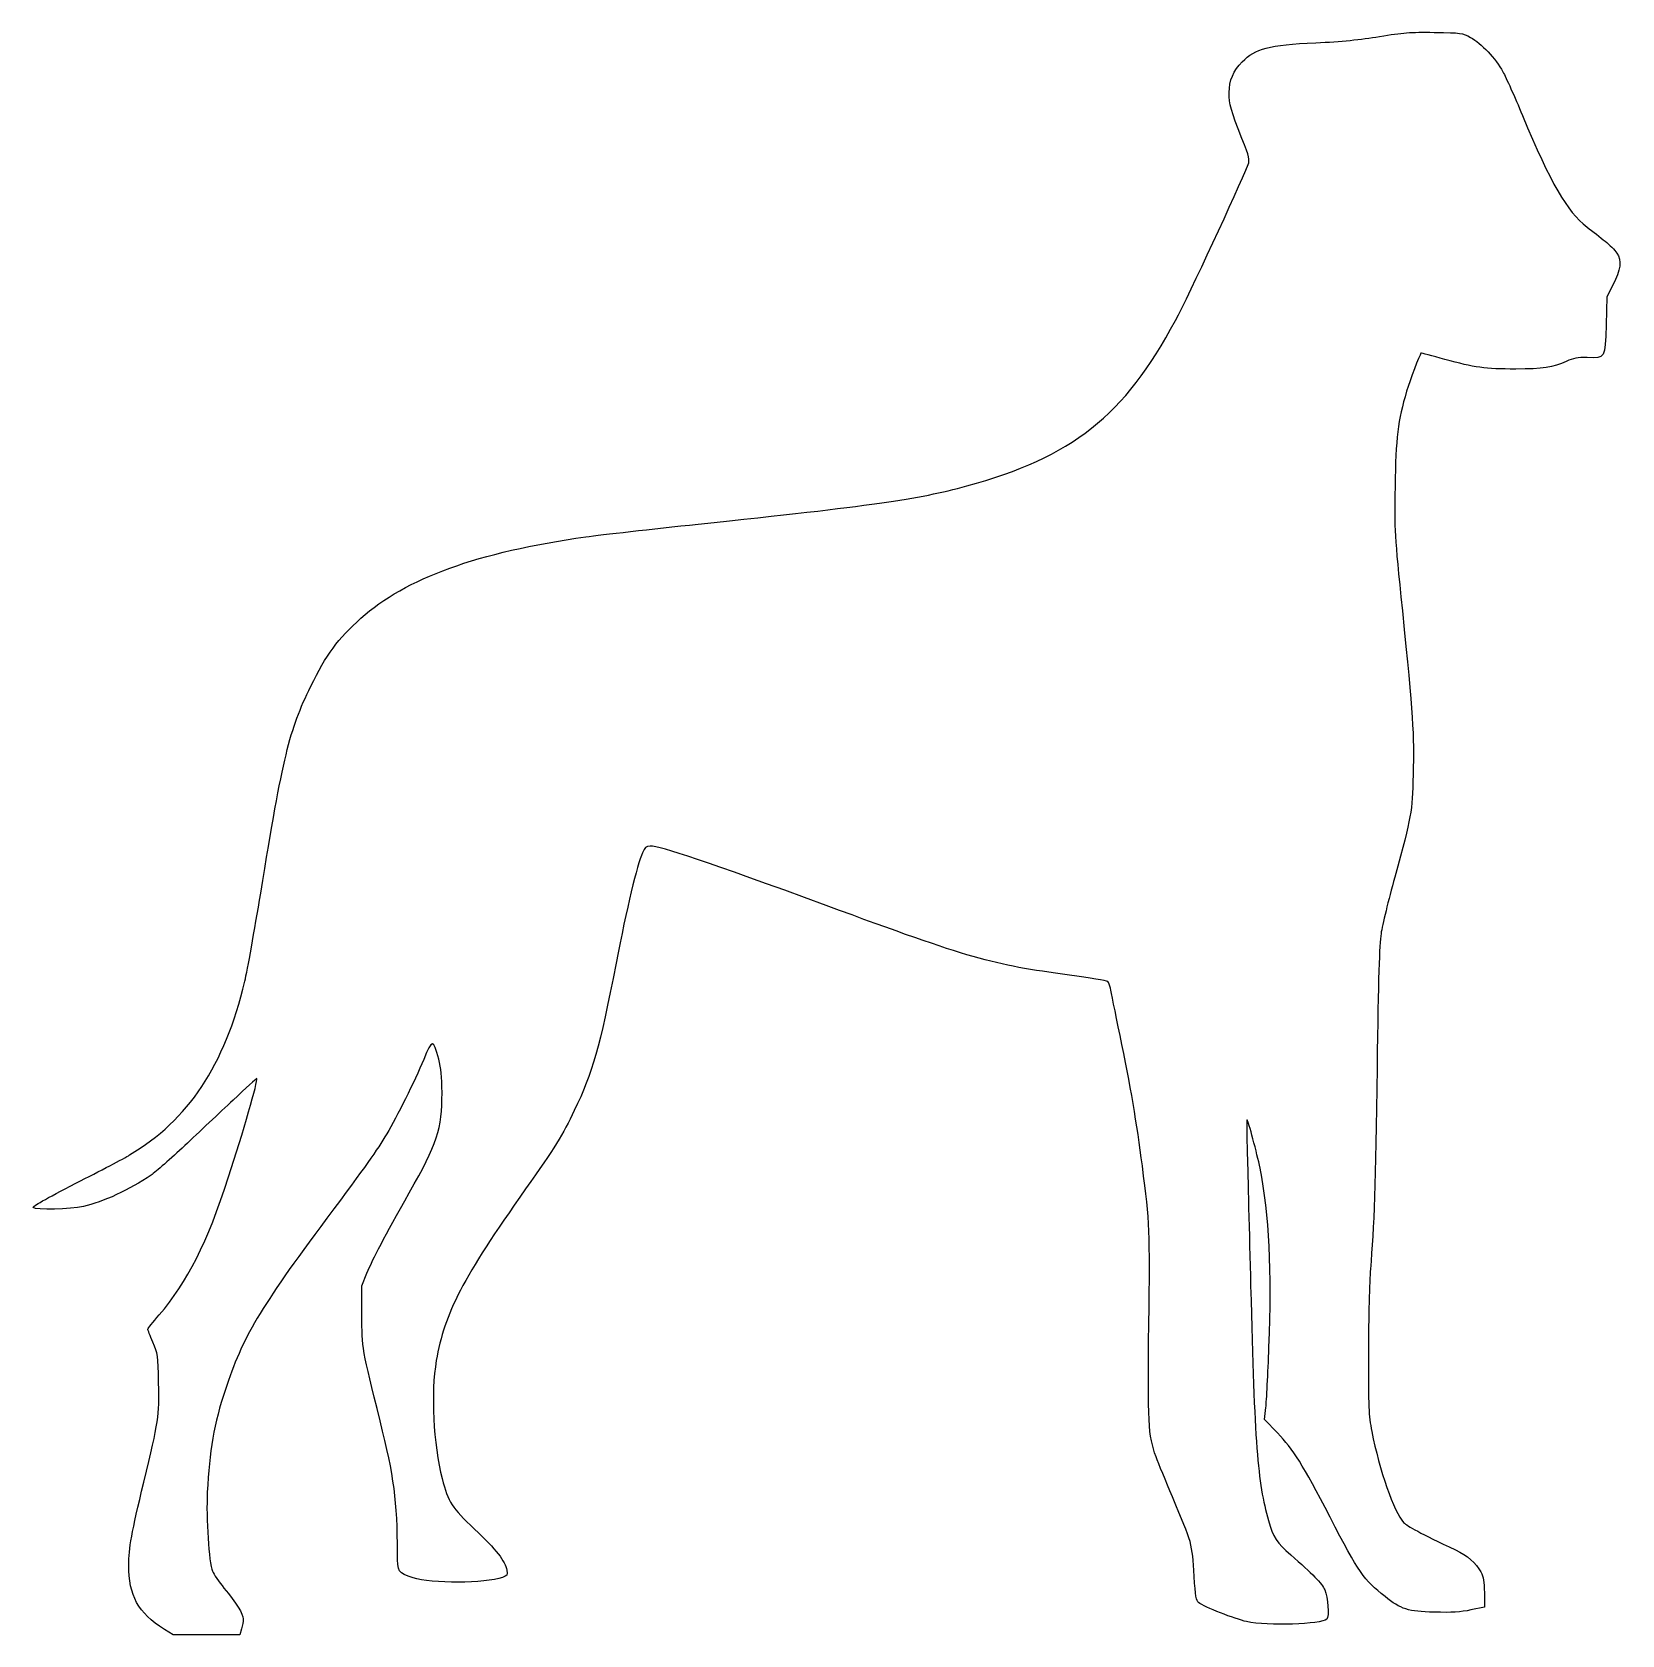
# Model space of a CAD drawing. Header units: centimetres. Extents: x -17.6 to 17.7, y -17.8 to 17.8.
import ezdxf

# ---------------------------------------------------------------- set-up
doc = ezdxf.new("R2010")
doc.units = ezdxf.units.CM
doc.header["$MEASUREMENT"] = 0
doc.layers.add('Layer 1', color=7, linetype='Continuous')

msp = doc.modelspace()

# ---------------------------------------------------------------- linework, layer by layer
at = {"layer": 'Layer 1'}
msp.add_open_spline([(12.29431, 17.67769), (11.87803, 17.60713), (11.44764, 17.5648), (10.8832, 17.54011), (10.8832, 17.54011), (9.82839, 17.48719), (9.5497, 17.41664), (9.24984, 17.11678), (9.24984, 17.11678), (9.05581, 16.92275), (8.96056, 16.69697), (8.96056, 16.43239), (8.96056, 16.43239), (8.96056, 16.17133), (8.99937, 16.04081), (9.24278, 15.41639), (9.24278, 15.41639), (9.41211, 14.986), (9.4227, 14.9472), (9.38036, 14.84136), (9.38036, 14.84136), (9.144, 14.24517), (8.07508, 11.95211), (7.76817, 11.37708), (7.76817, 11.37708), (6.64281, 9.26747), (5.46806, 8.33614), (3.13973, 7.70819), (3.13973, 7.70819), (2.03554, 7.40833), (1.06187, 7.27075), (-2.82221, 6.86152), (-2.82221, 6.86152), (-3.84174, 6.75569), (-4.96004, 6.62516), (-5.30929, 6.5793), (-5.30929, 6.5793), (-7.70465, 6.24416), (-9.30979, 5.66208), (-10.3011, 4.77308), (-10.3011, 4.77308), (-10.81616, 4.31094), (-11.06663, 3.96875), (-11.41235, 3.26319), (-11.41235, 3.26319), (-11.89566, 2.27541), (-12.02618, 1.73566), (-12.5236, -1.32292), (-12.5236, -1.32292), (-12.66118, -2.15548), (-12.81993, -3.03742), (-12.87638, -3.28084), (-12.87638, -3.28084), (-13.32794, -5.15409), (-14.12521, -6.35353), (-15.43402, -7.13317), (-15.43402, -7.13317), (-15.55044, -7.20373), (-16.08666, -7.48595), (-16.62641, -7.76111), (-16.62641, -7.76111), (-17.30727, -8.11036), (-17.59655, -8.27617), (-17.57185, -8.30086), (-17.57185, -8.30086), (-17.51541, -8.3573), (-16.74282, -8.33967), (-16.45707, -8.27617), (-16.45707, -8.27617), (-16.03726, -8.18445), (-15.4199, -7.8987), (-14.95776, -7.5812), (-14.95776, -7.5812), (-14.85193, -7.50712), (-14.51326, -7.21431), (-14.20987, -6.92503), (-14.20987, -6.92503), (-13.90648, -6.63928), (-13.42318, -6.1842), (-13.13743, -5.91609), (-13.13743, -5.91609), (-12.85521, -5.64798), (-12.61532, -5.43278), (-12.60826, -5.43984), (-12.60826, -5.43984), (-12.58004, -5.46806), (-12.92223, -6.6534), (-13.2362, -7.62001), (-13.2362, -7.62001), (-13.71245, -9.08757), (-14.14637, -9.94834), (-14.77784, -10.68212), (-14.77784, -10.68212), (-14.91542, -10.84087), (-15.02831, -10.98198), (-15.02831, -10.99609), (-15.02831, -10.99609), (-15.02831, -11.01373), (-14.97892, -11.14426), (-14.91542, -11.2889), (-14.91542, -11.2889), (-14.80253, -11.54996), (-14.80253, -11.56407), (-14.78842, -12.19201), (-14.78842, -12.19201), (-14.77431, -12.93637), (-14.78489, -13.01398), (-15.1165, -14.39334), (-15.1165, -14.39334), (-15.38814, -15.50812), (-15.45164, -15.8609), (-15.45164, -16.23131), (-15.45164, -16.23131), (-15.45164, -16.90864), (-15.24703, -17.28259), (-14.66142, -17.65653), (-14.66142, -17.65653), (-14.66142, -17.65653), (-14.46739, -17.78), (-14.46739, -17.78), (-14.46739, -17.78), (-14.46739, -17.78), (-13.72656, -17.78), (-13.72656, -17.78), (-13.72656, -17.78), (-13.72656, -17.78), (-12.98573, -17.78), (-12.98573, -17.78), (-12.98573, -17.78), (-12.98573, -17.78), (-12.95045, -17.64594), (-12.95045, -17.64594), (-12.95045, -17.64594), (-12.92928, -17.57538), (-12.91164, -17.47661), (-12.91164, -17.42369), (-12.91164, -17.42369), (-12.91164, -17.31433), (-13.06333, -17.07091), (-13.3385, -16.7393), (-13.3385, -16.7393), (-13.45139, -16.60172), (-13.56781, -16.43238), (-13.59603, -16.36183), (-13.59603, -16.36183), (-13.67364, -16.18191), (-13.73714, -15.18002), (-13.70892, -14.61558), (-13.70892, -14.61558), (-13.66659, -13.716), (-13.5537, -13.07394), (-13.31381, -12.35427), (-13.31381, -12.35427), (-12.9187, -11.16188), (-12.55534, -10.54805), (-11.05603, -8.53721), (-11.05603, -8.53721), (-10.17761, -7.3554), (-9.95536, -7.04496), (-9.72606, -6.66043), (-9.72606, -6.66043), (-9.50734, -6.29707), (-9.11223, -5.50332), (-8.90762, -5.01296), (-8.90762, -5.01296), (-8.71359, -4.55082), (-8.69948, -4.55082), (-8.57601, -5.0059), (-8.57601, -5.0059), (-8.51957, -5.22109), (-8.50193, -5.37984), (-8.50193, -5.75379), (-8.50193, -5.75379), (-8.50193, -6.55812), (-8.60776, -6.87915), (-9.22865, -7.97276), (-9.22865, -7.97276), (-9.78604, -8.96407), (-10.02946, -9.42268), (-10.16704, -9.75429), (-10.16704, -9.75429), (-10.16704, -9.75429), (-10.28346, -10.03651), (-10.28346, -10.03651), (-10.28346, -10.03651), (-10.28346, -10.03651), (-10.27993, -10.68915), (-10.27993, -10.68915), (-10.27993, -10.68915), (-10.27993, -11.40176), (-10.26935, -11.45468), (-9.87424, -13.03159), (-9.87424, -13.03159), (-9.5638, -14.27337), (-9.49324, -14.80606), (-9.48971, -15.97023), (-9.48971, -15.97023), (-9.48971, -16.39356), (-9.48265, -16.40415), (-9.14399, -16.51351), (-9.14399, -16.51351), (-8.7383, -16.64404), (-7.54591, -16.64051), (-7.16138, -16.50293), (-7.16138, -16.50293), (-7.05555, -16.46765), (-7.04849, -16.45707), (-7.06613, -16.34418), (-7.06613, -16.34418), (-7.10141, -16.13604), (-7.29191, -15.89262), (-7.77874, -15.43401), (-7.77874, -15.43401), (-8.29027, -14.9507), (-8.36082, -14.84487), (-8.49841, -14.31218), (-8.49841, -14.31218), (-8.69597, -13.55724), (-8.75241, -12.3966), (-8.62894, -11.69457), (-8.62894, -11.69457), (-8.44197, -10.62565), (-8.05038, -9.87424), (-6.64633, -7.88457), (-6.64633, -7.88457), (-6.0078, -6.97793), (-5.82083, -6.67807), (-5.56683, -6.1489), (-5.56683, -6.1489), (-5.15761, -5.29165), (-5.00944, -4.78012), (-4.63902, -2.87512), (-4.63902, -2.87512), (-4.40266, -1.65451), (-4.17335, -0.70201), (-4.05694, -0.43037), (-4.05694, -0.43037), (-4.0005, -0.3069), (-3.9758, -0.2822), (-3.88761, -0.2822), (-3.88761, -0.2822), (-3.64067, -0.2822), (-2.62819, -0.62439), (0.01764, -1.59806), (0.01764, -1.59806), (3.25967, -2.79045), (3.67595, -2.91039), (5.4222, -3.14323), (5.4222, -3.14323), (5.86317, -3.2032), (6.24417, -3.2667), (6.26534, -3.28434), (6.26534, -3.28434), (6.28651, -3.30198), (6.31473, -3.36901), (6.32531, -3.43251), (6.32531, -3.43251), (6.33589, -3.49248), (6.43467, -3.9652), (6.5405, -4.48026), (6.5405, -4.48026), (6.76981, -5.59151), (6.91444, -6.43465), (7.03439, -7.37304), (7.03439, -7.37304), (7.2002, -8.66421), (7.20725, -8.78415), (7.17903, -10.88318), (7.17903, -10.88318), (7.15081, -13.0704), (7.16492, -13.35262), (7.33778, -13.82535), (7.33778, -13.82535), (7.39422, -13.97704), (7.5565, -14.37921), (7.70114, -14.71435), (7.70114, -14.71435), (8.14564, -15.7621), (8.13858, -15.73035), (8.18445, -16.48177), (8.18445, -16.48177), (8.21267, -16.92274), (8.23031, -17.02152), (8.2797, -17.06033), (8.2797, -17.06033), (8.41023, -17.15911), (9.09462, -17.43075), (9.34862, -17.48366), (9.34862, -17.48366), (9.81429, -17.58597), (11.00668, -17.54716), (11.12662, -17.42722), (11.12662, -17.42722), (11.18306, -17.37078), (11.15484, -16.94391), (11.08429, -16.78164), (11.08429, -16.78164), (11.01726, -16.637), (10.80912, -16.42533), (10.32582, -16.002), (10.32582, -16.002), (10.0189, -15.74094), (9.93776, -15.61042), (9.83193, -15.24), (9.83193, -15.24), (9.58851, -14.39333), (9.52501, -13.54667), (9.43682, -10.03653), (9.43682, -10.03653), (9.4086, -8.87236), (9.37332, -7.56356), (9.36274, -7.12611), (9.36274, -7.12611), (9.34863, -6.68867), (9.34863, -6.33942), (9.35921, -6.35), (9.35921, -6.35), (9.38743, -6.37822), (9.58146, -7.10494), (9.64496, -7.42597), (9.64496, -7.42597), (9.84957, -8.45961), (9.90954, -9.69786), (9.84252, -11.39472), (9.84252, -11.39472), (9.82135, -11.98739), (9.7896, -12.59064), (9.77549, -12.73528), (9.77549, -12.73528), (9.77549, -12.73528), (9.74727, -12.99986), (9.74727, -12.99986), (9.74727, -12.99986), (9.74727, -12.99986), (10.03302, -13.29972), (10.03302, -13.29972), (10.03302, -13.29972), (10.38933, -13.67014), (10.57983, -13.97705), (11.20071, -15.16944), (11.20071, -15.16944), (11.84629, -16.41122), (11.94154, -16.55233), (12.41779, -16.9298), (12.41779, -16.9298), (12.7741, -17.21202), (12.92579, -17.26141), (13.5114, -17.27552), (13.5114, -17.27552), (13.90298, -17.2861), (14.09348, -17.27199), (14.32279, -17.22613), (14.32279, -17.22613), (14.32279, -17.22613), (14.62265, -17.16263), (14.62265, -17.16263), (14.62265, -17.16263), (14.62265, -17.16263), (14.62265, -16.84513), (14.62265, -16.84513), (14.62265, -16.84513), (14.61912, -16.59113), (14.60501, -16.49941), (14.54504, -16.38299), (14.54504, -16.38299), (14.44273, -16.19249), (14.23812, -16.01257), (13.98412, -15.89263), (13.98412, -15.89263), (13.19037, -15.51869), (12.91873, -15.37405), (12.83054, -15.28232), (12.83054, -15.28232), (12.61887, -15.06007), (12.29079, -14.11815), (12.12498, -13.26796), (12.12498, -13.26796), (12.05442, -12.88696), (12.04737, -12.76702), (12.0509, -11.50054), (12.0509, -11.50054), (12.0509, -10.75265), (12.07207, -9.92715), (12.09323, -9.6661), (12.09323, -9.6661), (12.17437, -8.72418), (12.20612, -7.80696), (12.2414, -5.20346), (12.2414, -5.20346), (12.26962, -3.17146), (12.29079, -2.48002), (12.32959, -2.22249), (12.32959, -2.22249), (12.35781, -2.03905), (12.4954, -1.4746), (12.63298, -0.97013), (12.63298, -0.97013), (13.01398, 0.42687), (13.01751, 0.44098), (13.0422, 1.30529), (13.0422, 1.30529), (13.06689, 2.2084), (13.03867, 2.59293), (12.80231, 4.9389), (12.80231, 4.9389), (12.62592, 6.68515), (12.62592, 6.68515), (12.64003, 7.69057), (12.64003, 7.69057), (12.65767, 8.7736), (12.70353, 9.15813), (12.89756, 9.80724), (12.89756, 9.80724), (12.97517, 10.06124), (13.17978, 10.60452), (13.21506, 10.65038), (13.21506, 10.65038), (13.22212, 10.65744), (13.462, 10.59746), (13.74775, 10.51632), (13.74775, 10.51632), (14.40744, 10.33288), (14.63322, 10.30113), (15.31761, 10.30113), (15.31761, 10.30113), (15.92086, 10.30113), (16.14311, 10.33288), (16.43944, 10.47046), (16.43944, 10.47046), (16.59819, 10.54454), (16.68286, 10.55865), (16.90158, 10.55513), (16.90158, 10.55513), (17.3108, 10.54455), (17.30022, 10.52691), (17.32139, 11.27832), (17.32139, 11.27832), (17.32139, 11.27832), (17.33903, 11.90626), (17.33903, 11.90626), (17.33903, 11.90626), (17.33903, 11.90626), (17.47309, 12.16379), (17.47309, 12.16379), (17.47309, 12.16379), (17.64948, 12.50246), (17.67417, 12.7106), (17.56128, 12.87287), (17.56128, 12.87287), (17.51895, 12.9399), (17.399, 13.05984), (17.30022, 13.13745), (17.30022, 13.13745), (17.20144, 13.21859), (17.02153, 13.3597), (16.90158, 13.45142), (16.90158, 13.45142), (16.44297, 13.81478), (16.1043, 14.40039), (15.46577, 15.92792), (15.46577, 15.92792), (15.29644, 16.33714), (15.10241, 16.77106), (15.03538, 16.89453), (15.03538, 16.89453), (14.8731, 17.18734), (14.55207, 17.52953), (14.31571, 17.65653), (14.31571, 17.65653), (14.13227, 17.75884), (14.11815, 17.75884), (13.51138, 17.76942), (13.51138, 17.76942), (12.97163, 17.77648), (12.81994, 17.76589), (12.2943, 17.6777), (12.2943, 17.6777), (12.2943, 17.6777), (12.29431, 17.67769), (12.29431, 17.67769)], degree=3, knots=[0, 0, 0, 0, 0.00826446, 0.00826446, 0.00826446, 0.00826446, 0.01652893, 0.01652893, 0.01652893, 0.01652893, 0.02479339, 0.02479339, 0.02479339, 0.02479339, 0.03305785, 0.03305785, 0.03305785, 0.03305785, 0.04132231, 0.04132231, 0.04132231, 0.04132231, 0.04958678, 0.04958678, 0.04958678, 0.04958678, 0.05785124, 0.05785124, 0.05785124, 0.05785124, 0.0661157, 0.0661157, 0.0661157, 0.0661157, 0.07438017, 0.07438017, 0.07438017, 0.07438017, 0.08264463, 0.08264463, 0.08264463, 0.08264463, 0.09090909, 0.09090909, 0.09090909, 0.09090909, 0.09917355, 0.09917355, 0.09917355, 0.09917355, 0.10743802, 0.10743802, 0.10743802, 0.10743802, 0.11570248, 0.11570248, 0.11570248, 0.11570248, 0.12396694, 0.12396694, 0.12396694, 0.12396694, 0.1322314, 0.1322314, 0.1322314, 0.1322314, 0.14049587, 0.14049587, 0.14049587, 0.14049587, 0.14876033, 0.14876033, 0.14876033, 0.14876033, 0.15702479, 0.15702479, 0.15702479, 0.15702479, 0.16528926, 0.16528926, 0.16528926, 0.16528926, 0.17355372, 0.17355372, 0.17355372, 0.17355372, 0.18181818, 0.18181818, 0.18181818, 0.18181818, 0.19008264, 0.19008264, 0.19008264, 0.19008264, 0.19834711, 0.19834711, 0.19834711, 0.19834711, 0.20661157, 0.20661157, 0.20661157, 0.20661157, 0.21487603, 0.21487603, 0.21487603, 0.21487603, 0.2231405, 0.2231405, 0.2231405, 0.2231405, 0.23140496, 0.23140496, 0.23140496, 0.23140496, 0.23966942, 0.23966942, 0.23966942, 0.23966942, 0.24793388, 0.24793388, 0.24793388, 0.24793388, 0.25619835, 0.25619835, 0.25619835, 0.25619835, 0.26446281, 0.26446281, 0.26446281, 0.26446281, 0.27272727, 0.27272727, 0.27272727, 0.27272727, 0.28099174, 0.28099174, 0.28099174, 0.28099174, 0.2892562, 0.2892562, 0.2892562, 0.2892562, 0.29752066, 0.29752066, 0.29752066, 0.29752066, 0.30578512, 0.30578512, 0.30578512, 0.30578512, 0.31404959, 0.31404959, 0.31404959, 0.31404959, 0.32231405, 0.32231405, 0.32231405, 0.32231405, 0.33057851, 0.33057851, 0.33057851, 0.33057851, 0.33884298, 0.33884298, 0.33884298, 0.33884298, 0.34710744, 0.34710744, 0.34710744, 0.34710744, 0.3553719, 0.3553719, 0.3553719, 0.3553719, 0.36363636, 0.36363636, 0.36363636, 0.36363636, 0.37190083, 0.37190083, 0.37190083, 0.37190083, 0.38016529, 0.38016529, 0.38016529, 0.38016529, 0.38842975, 0.38842975, 0.38842975, 0.38842975, 0.39669421, 0.39669421, 0.39669421, 0.39669421, 0.40495868, 0.40495868, 0.40495868, 0.40495868, 0.41322314, 0.41322314, 0.41322314, 0.41322314, 0.4214876, 0.4214876, 0.4214876, 0.4214876, 0.42975207, 0.42975207, 0.42975207, 0.42975207, 0.43801653, 0.43801653, 0.43801653, 0.43801653, 0.44628099, 0.44628099, 0.44628099, 0.44628099, 0.45454545, 0.45454545, 0.45454545, 0.45454545, 0.46280992, 0.46280992, 0.46280992, 0.46280992, 0.47107438, 0.47107438, 0.47107438, 0.47107438, 0.47933884, 0.47933884, 0.47933884, 0.47933884, 0.48760331, 0.48760331, 0.48760331, 0.48760331, 0.49586777, 0.49586777, 0.49586777, 0.49586777, 0.50413223, 0.50413223, 0.50413223, 0.50413223, 0.51239669, 0.51239669, 0.51239669, 0.51239669, 0.52066116, 0.52066116, 0.52066116, 0.52066116, 0.52892562, 0.52892562, 0.52892562, 0.52892562, 0.53719008, 0.53719008, 0.53719008, 0.53719008, 0.54545455, 0.54545455, 0.54545455, 0.54545455, 0.55371901, 0.55371901, 0.55371901, 0.55371901, 0.56198347, 0.56198347, 0.56198347, 0.56198347, 0.57024793, 0.57024793, 0.57024793, 0.57024793, 0.5785124, 0.5785124, 0.5785124, 0.5785124, 0.58677686, 0.58677686, 0.58677686, 0.58677686, 0.59504132, 0.59504132, 0.59504132, 0.59504132, 0.60330579, 0.60330579, 0.60330579, 0.60330579, 0.61157025, 0.61157025, 0.61157025, 0.61157025, 0.61983471, 0.61983471, 0.61983471, 0.61983471, 0.62809917, 0.62809917, 0.62809917, 0.62809917, 0.63636364, 0.63636364, 0.63636364, 0.63636364, 0.6446281, 0.6446281, 0.6446281, 0.6446281, 0.65289256, 0.65289256, 0.65289256, 0.65289256, 0.66115702, 0.66115702, 0.66115702, 0.66115702, 0.66942149, 0.66942149, 0.66942149, 0.66942149, 0.67768595, 0.67768595, 0.67768595, 0.67768595, 0.68595041, 0.68595041, 0.68595041, 0.68595041, 0.69421488, 0.69421488, 0.69421488, 0.69421488, 0.70247934, 0.70247934, 0.70247934, 0.70247934, 0.7107438, 0.7107438, 0.7107438, 0.7107438, 0.71900826, 0.71900826, 0.71900826, 0.71900826, 0.72727273, 0.72727273, 0.72727273, 0.72727273, 0.73553719, 0.73553719, 0.73553719, 0.73553719, 0.74380165, 0.74380165, 0.74380165, 0.74380165, 0.75206612, 0.75206612, 0.75206612, 0.75206612, 0.76033058, 0.76033058, 0.76033058, 0.76033058, 0.76859504, 0.76859504, 0.76859504, 0.76859504, 0.7768595, 0.7768595, 0.7768595, 0.7768595, 0.78512397, 0.78512397, 0.78512397, 0.78512397, 0.79338843, 0.79338843, 0.79338843, 0.79338843, 0.80165289, 0.80165289, 0.80165289, 0.80165289, 0.80991736, 0.80991736, 0.80991736, 0.80991736, 0.81818182, 0.81818182, 0.81818182, 0.81818182, 0.82644628, 0.82644628, 0.82644628, 0.82644628, 0.83471074, 0.83471074, 0.83471074, 0.83471074, 0.84297521, 0.84297521, 0.84297521, 0.84297521, 0.85123967, 0.85123967, 0.85123967, 0.85123967, 0.85950413, 0.85950413, 0.85950413, 0.85950413, 0.8677686, 0.8677686, 0.8677686, 0.8677686, 0.87603306, 0.87603306, 0.87603306, 0.87603306, 0.88429752, 0.88429752, 0.88429752, 0.88429752, 0.89256198, 0.89256198, 0.89256198, 0.89256198, 0.90082645, 0.90082645, 0.90082645, 0.90082645, 0.90909091, 0.90909091, 0.90909091, 0.90909091, 0.91735537, 0.91735537, 0.91735537, 0.91735537, 0.92561983, 0.92561983, 0.92561983, 0.92561983, 0.9338843, 0.9338843, 0.9338843, 0.9338843, 0.94214876, 0.94214876, 0.94214876, 0.94214876, 0.95041322, 0.95041322, 0.95041322, 0.95041322, 0.95867769, 0.95867769, 0.95867769, 0.95867769, 0.96694215, 0.96694215, 0.96694215, 0.96694215, 0.97520661, 0.97520661, 0.97520661, 0.97520661, 0.98347107, 0.98347107, 0.98347107, 0.98347107, 1, 1, 1, 1], dxfattribs=at)

doc.saveas('drawing.dxf')
